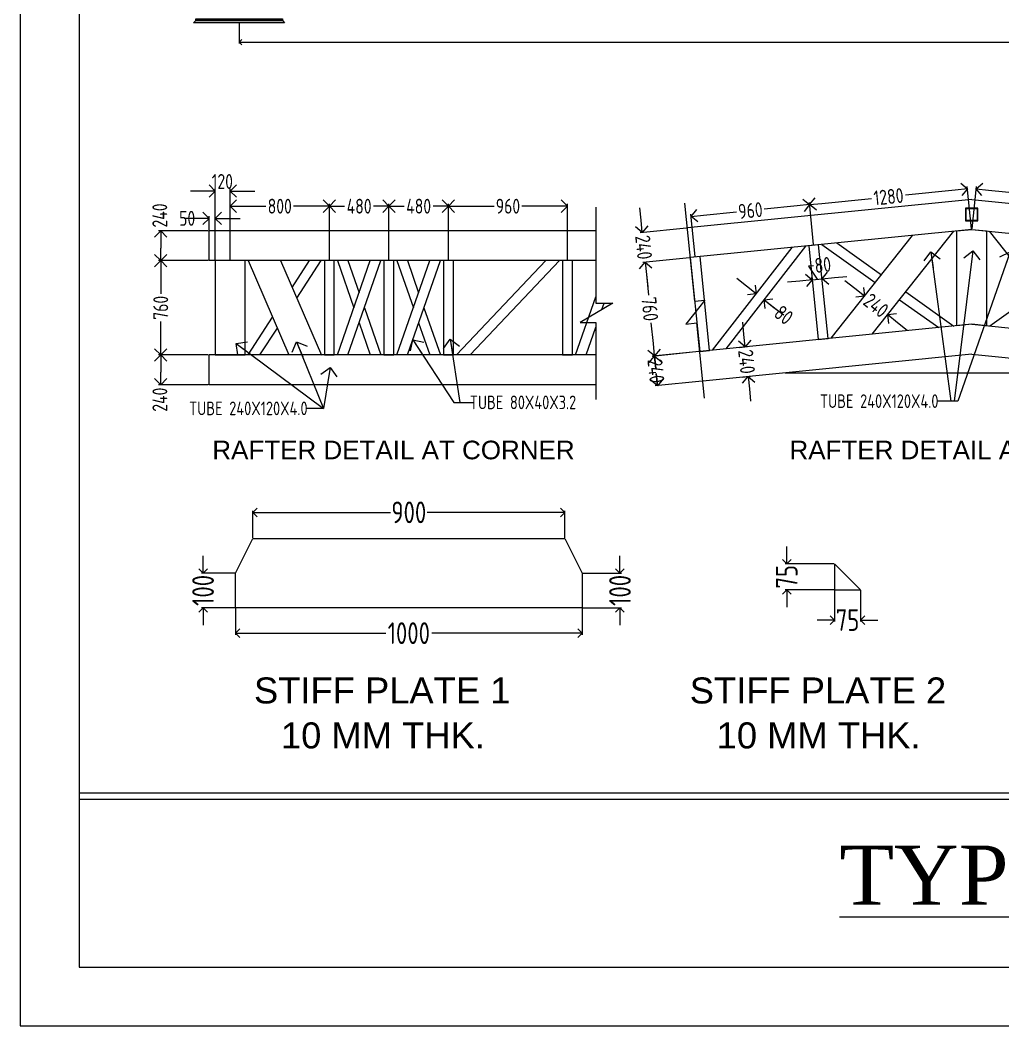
# Model space of a CAD drawing. Header units: millimetres. Extents: x 3470347 to 5996549, y -3470518 to 17149644.
# Drawn here: x 4790735 to 4802069, y 6948529 to 6960125 of the extents above; entities that cross this region are included whole.
import ezdxf

# ---------------------------------------------------------------- set-up
doc = ezdxf.new("R2010")
doc.units = ezdxf.units.MM
doc.header["$MEASUREMENT"] = 0
doc.header["$PDMODE"] = 35
doc.header["$PDSIZE"] = -5
doc.layers.get('0').update_dxf_attribs({"linetype": 'CONTINUOUS', "lineweight": 25})
doc.layers.get('DEFPOINTS').update_dxf_attribs({"linetype": 'CONTINUOUS', "lineweight": 25})
for name, color, linetype, lineweight in [('rDIMension', 1, 'CONTINUOUS', 18), ('rRCC 1', 3, 'CONTINUOUS', 25), ('SHEET', 7, 'CONTINUOUS', 15)]:
    doc.layers.add(name, color=color, linetype=linetype, lineweight=lineweight)
doc.styles.add('Arial', font='arial.ttf', dxfattribs={"height": 0.2})
doc.styles.add('DIM', font='geniso.shx', dxfattribs={"width": 0.85})
doc.dimstyles.new('Copy of ST-100', dxfattribs={"dimscale": 100, "dimtxt": 1.2, "dimasz": 1.3, "dimexe": 0.18, "dimexo": 0.0625, "dimgap": 0.2, "dimtad": 0, "dimdec": 0, "dimzin": 0, "dimdsep": 46, "dimtxsty": 'DIM', "dimblk": 'OPEN90', "dimcen": 0.09, "dimclrd": 1, "dimclrt": 7, "dimadec": 0, "dimazin": 0, "dimtfac": 1, "dimtdec": 0, "dimtofl": 0, "dimtmove": 0, "dimatfit": 3, "dimldrblk": 'OPEN90', "dimfxl": 1, "dimtolj": 1, "dimtzin": 0, "dimlwd": -1, "dimarcsym": 0})
doc.dimstyles.new('ST-100', dxfattribs={"dimscale": 100, "dimtxt": 7, "dimasz": 5, "dimexe": 0.18, "dimexo": 0.0625, "dimgap": 0.2, "dimtad": 0, "dimdec": 0, "dimzin": 0, "dimdsep": 46, "dimtxsty": 'DIM', "dimblk": 'OPEN90', "dimcen": 0.09, "dimclrd": 256, "dimclrt": 7, "dimadec": 0, "dimazin": 0, "dimtfac": 1, "dimtdec": 0, "dimtofl": 0, "dimtmove": 0, "dimatfit": 3, "dimldrblk": 'OPEN90', "dimfxl": 1, "dimtolj": 1, "dimtzin": 0, "dimlwd": -1, "dimarcsym": 0})
doc.dimstyles.new('ST-25', dxfattribs={"dimscale": 100, "dimtxt": 2.5, "dimasz": 2, "dimexe": 0.18, "dimexo": 0.0625, "dimgap": 0.2, "dimtad": 0, "dimdec": 0, "dimlfac": 0.25, "dimzin": 0, "dimdsep": 46, "dimtxsty": 'DIM', "dimblk": 'OPEN90', "dimcen": 0.09, "dimclrd": 256, "dimclrt": 7, "dimadec": 0, "dimazin": 0, "dimtfac": 1, "dimtdec": 0, "dimtofl": 0, "dimtmove": 0, "dimatfit": 3, "dimldrblk": 'OPEN90', "dimfxl": 1, "dimtolj": 1, "dimtzin": 0, "dimlwd": -1, "dimarcsym": 0})

# ---------------------------------------------------------------- blocks, each defined once
blk = doc.blocks.new('_Open90')
at = {"color": 0, "linetype": 'ByBlock', "lineweight": -2}
for p, q in [((0, 0), (-1, 0)), ((-0.5, 0.5), (0, 0)), ((0, 0), (-0.5, -0.5))]:
    blk.add_line(p, q, dxfattribs=at)
blk = doc.blocks.new('*D612')
at = {"layer": 'DEFPOINTS', "color": 0}
for p in [(3930601.8, 6957917.7), (3930634.6, 6957589.7), (3929361.4, 6957462.4)]:
    blk.add_point(p, dxfattribs=at)
at = {"layer": 'rDIMension', "color": 0, "lineweight": -2}
for p, q in [((3930634, 6957595.9), (3930600, 6957935.6)), ((3929360.8, 6957468.6), (3929326.8, 6957808.3))]:
    blk.add_line(p, q, dxfattribs=at)
at = {"layer": 'rDIMension', "color": 1}
for p, q in [((3929428.1, 6957800.4), (3929828.5, 6957840.4)), ((3930502.3, 6957907.8), (3930101.8, 6957867.7))]:
    blk.add_line(p, q, dxfattribs=at)
at = {"layer": 'rDIMension', "color": 1, "xscale": 99.99999999999999, "yscale": 100, "zscale": 100}
for p, rotation in [((3930601.8, 6957917.7), 5.710593141734356), ((3929328.6, 6957790.4), 185.7105931417343)]:
    blk.add_blockref('_Open90', p, dxfattribs=dict(at, rotation=rotation))
at = {"layer": 'rDIMension', "color": 7, "insert": (3929965.2, 6957854.1), "char_height": 120, "attachment_point": 5, "rotation": 5.71059, "style": 'DIM'}
blk.add_mtext('\\A1;1280', dxfattribs=at)
blk = doc.blocks.new('*D613')
at = {"layer": 'DEFPOINTS', "color": 0}
for p in [(3924535.6, 6957679.4), (3924485.6, 6957578.4), (3924535.6, 6957338.4)]:
    blk.add_point(p, dxfattribs=at)
at = {"layer": 'rDIMension', "color": 1, "linetype": 'ByBlock', "ltscale": 0.3}
for p, q in [((3924385.6, 6957679.4), (3924285.6, 6957679.4)), ((3924485.6, 6957679.4), (3924385, 6957679.4)), ((3924635.6, 6957679.4), (3924735.6, 6957679.4))]:
    blk.add_line(p, q, dxfattribs=at)
at = {"layer": 'rDIMension', "color": 0, "linetype": 'ByBlock', "lineweight": -2, "ltscale": 0.3}
for p, q in [((3924485.6, 6957584.6), (3924485.6, 6957697.4)), ((3924535.6, 6957344.6), (3924535.6, 6957697.4))]:
    blk.add_line(p, q, dxfattribs=at)
at = {"layer": 'rDIMension', "color": 1, "xscale": 100, "yscale": 100, "zscale": 100}
blk.add_blockref('_Open90', (3924485.6, 6957679.4), dxfattribs=at)
at = {"layer": 'rDIMension', "color": 1, "xscale": 100, "yscale": 100, "zscale": 100, "rotation": 180}
blk.add_blockref('_Open90', (3924535.6, 6957679.4), dxfattribs=at)
at = {"layer": 'rDIMension', "color": 7, "insert": (3924308.9, 6957679.4), "char_height": 120, "attachment_point": 5, "style": 'DIM'}
blk.add_mtext('\\A1;50', dxfattribs=at)
blk = doc.blocks.new('*D614')
at = {"layer": 'DEFPOINTS', "color": 0}
for p in [(3924655.6, 6957899.1), (3924535.6, 6957338.4), (3924655.6, 6957338.4)]:
    blk.add_point(p, dxfattribs=at)
at = {"layer": 'rDIMension', "color": 0, "lineweight": -2}
for p, q in [((3924535.6, 6957344.6), (3924535.6, 6957917.1)), ((3924655.6, 6957344.6), (3924655.6, 6957917.1))]:
    blk.add_line(p, q, dxfattribs=at)
at = {"layer": 'rDIMension', "color": 1}
for p, q in [((3924435.6, 6957899.1), (3924335.6, 6957899.1)), ((3924755.6, 6957899.1), (3924855.6, 6957899.1))]:
    blk.add_line(p, q, dxfattribs=at)
at = {"layer": 'rDIMension', "color": 1, "xscale": 100, "yscale": 100, "zscale": 100}
blk.add_blockref('_Open90', (3924535.6, 6957899.1), dxfattribs=at)
at = {"layer": 'rDIMension', "color": 1, "xscale": 100, "yscale": 100, "zscale": 100, "rotation": 180}
blk.add_blockref('_Open90', (3924655.6, 6957899.1), dxfattribs=at)
at = {"layer": 'rDIMension', "color": 7, "insert": (3924592.4, 6957976.9), "char_height": 120, "attachment_point": 5, "style": 'DIM'}
blk.add_mtext('\\A1;120', dxfattribs=at)
blk = doc.blocks.new('*D615')
at = {"layer": 'DEFPOINTS', "color": 0}
for p in [(3925455.6, 6957777.5), (3924655.6, 6957338.4), (3925455.6, 6957338.4)]:
    blk.add_point(p, dxfattribs=at)
at = {"layer": 'rDIMension', "color": 0, "lineweight": -2}
for p, q in [((3924655.6, 6957344.6), (3924655.6, 6957795.5)), ((3925455.6, 6957344.6), (3925455.6, 6957795.5))]:
    blk.add_line(p, q, dxfattribs=at)
at = {"layer": 'rDIMension', "color": 1}
for p, q in [((3924755.6, 6957777.5), (3924943.7, 6957777.5)), ((3925355.6, 6957777.5), (3925167.4, 6957777.5))]:
    blk.add_line(p, q, dxfattribs=at)
at = {"layer": 'rDIMension', "color": 1, "xscale": 100, "yscale": 100, "zscale": 100, "rotation": 180}
blk.add_blockref('_Open90', (3924655.6, 6957777.5), dxfattribs=at)
at = {"layer": 'rDIMension', "color": 1, "xscale": 100, "yscale": 100, "zscale": 100}
blk.add_blockref('_Open90', (3925455.6, 6957777.5), dxfattribs=at)
at = {"layer": 'rDIMension', "color": 7, "insert": (3925055.6, 6957777.5), "char_height": 120, "attachment_point": 5, "style": 'DIM'}
blk.add_mtext('\\A1;800', dxfattribs=at)
blk = doc.blocks.new('*D616')
at = {"layer": 'DEFPOINTS', "color": 0}
for p in [(3925935.6, 6957777.5), (3925455.6, 6957338.4), (3925935.6, 6957338.4)]:
    blk.add_point(p, dxfattribs=at)
at = {"layer": 'rDIMension', "color": 0, "lineweight": -2}
for p, q in [((3925455.6, 6957344.6), (3925455.6, 6957795.5)), ((3925935.6, 6957344.6), (3925935.6, 6957795.5))]:
    blk.add_line(p, q, dxfattribs=at)
at = {"layer": 'rDIMension', "color": 1}
for p, q in [((3925555.6, 6957777.5), (3925578.6, 6957777.5)), ((3925835.6, 6957777.5), (3925812.5, 6957777.5))]:
    blk.add_line(p, q, dxfattribs=at)
at = {"layer": 'rDIMension', "color": 1, "xscale": 100, "yscale": 100, "zscale": 100, "rotation": 180}
blk.add_blockref('_Open90', (3925455.6, 6957777.5), dxfattribs=at)
at = {"layer": 'rDIMension', "color": 1, "xscale": 100, "yscale": 100, "zscale": 100}
blk.add_blockref('_Open90', (3925935.6, 6957777.5), dxfattribs=at)
at = {"layer": 'rDIMension', "color": 7, "insert": (3925695.6, 6957777.5), "char_height": 120, "attachment_point": 5, "style": 'DIM'}
blk.add_mtext('\\A1;480', dxfattribs=at)
blk = doc.blocks.new('*D617')
at = {"layer": 'DEFPOINTS', "color": 0}
for p in [(3926415.6, 6957777.5), (3925935.6, 6957338.4), (3926415.6, 6957338.4)]:
    blk.add_point(p, dxfattribs=at)
at = {"layer": 'rDIMension', "color": 0, "lineweight": -2}
for p, q in [((3925935.6, 6957344.6), (3925935.6, 6957795.5)), ((3926415.6, 6957344.6), (3926415.6, 6957795.5))]:
    blk.add_line(p, q, dxfattribs=at)
at = {"layer": 'rDIMension', "color": 1}
for p, q in [((3926035.6, 6957777.5), (3926058.6, 6957777.5)), ((3926315.6, 6957777.5), (3926292.5, 6957777.5))]:
    blk.add_line(p, q, dxfattribs=at)
at = {"layer": 'rDIMension', "color": 1, "xscale": 100, "yscale": 100, "zscale": 100, "rotation": 180}
blk.add_blockref('_Open90', (3925935.6, 6957777.5), dxfattribs=at)
at = {"layer": 'rDIMension', "color": 1, "xscale": 100, "yscale": 100, "zscale": 100}
blk.add_blockref('_Open90', (3926415.6, 6957777.5), dxfattribs=at)
at = {"layer": 'rDIMension', "color": 7, "insert": (3926175.6, 6957777.5), "char_height": 120, "attachment_point": 5, "style": 'DIM'}
blk.add_mtext('\\A1;480', dxfattribs=at)
blk = doc.blocks.new('*D618')
at = {"layer": 'DEFPOINTS', "color": 0}
for p in [(3927375.6, 6957777.5), (3926415.6, 6957338.4), (3927375.6, 6957338.4)]:
    blk.add_point(p, dxfattribs=at)
at = {"layer": 'rDIMension', "color": 0, "lineweight": -2}
for p, q in [((3926415.6, 6957344.6), (3926415.6, 6957795.5)), ((3927375.6, 6957344.6), (3927375.6, 6957795.5))]:
    blk.add_line(p, q, dxfattribs=at)
at = {"layer": 'rDIMension', "color": 1}
for p, q in [((3926515.6, 6957777.5), (3926783.7, 6957777.5)), ((3927275.6, 6957777.5), (3927007.4, 6957777.5))]:
    blk.add_line(p, q, dxfattribs=at)
at = {"layer": 'rDIMension', "color": 1, "xscale": 100, "yscale": 100, "zscale": 100, "rotation": 180}
blk.add_blockref('_Open90', (3926415.6, 6957777.5), dxfattribs=at)
at = {"layer": 'rDIMension', "color": 1, "xscale": 100, "yscale": 100, "zscale": 100}
blk.add_blockref('_Open90', (3927375.6, 6957777.5), dxfattribs=at)
at = {"layer": 'rDIMension', "color": 7, "insert": (3926895.6, 6957777.5), "char_height": 120, "attachment_point": 5, "style": 'DIM'}
blk.add_mtext('\\A1;960', dxfattribs=at)
blk = doc.blocks.new('*D619')
at = {"layer": 'DEFPOINTS', "color": 0}
for p in [(3924485.6, 6957578.4), (3924096, 6957338.4), (3924485.6, 6957338.4)]:
    blk.add_point(p, dxfattribs=at)
at = {"layer": 'rDIMension', "color": 0, "lineweight": -2}
for p, q in [((3924479.3, 6957578.4), (3924078, 6957578.4)), ((3924479.3, 6957338.4), (3924078, 6957338.4))]:
    blk.add_line(p, q, dxfattribs=at)
at = {"layer": 'rDIMension', "color": 1}
blk.add_line((3924096, 6957478.4), (3924096, 6957438.4), dxfattribs=at)
at = {"layer": 'rDIMension', "color": 1, "xscale": 100, "yscale": 100, "zscale": 100}
for p, rotation in [((3924096, 6957578.4), 90), ((3924096, 6957338.4), 270)]:
    blk.add_blockref('_Open90', p, dxfattribs=dict(at, rotation=rotation))
at = {"layer": 'rDIMension', "color": 7, "insert": (3924088.2, 6957702.6), "char_height": 120, "attachment_point": 5, "rotation": 90, "style": 'DIM'}
blk.add_mtext('\\A1;240', dxfattribs=at)
blk = doc.blocks.new('*D620')
at = {"layer": 'DEFPOINTS', "color": 0}
for p in [(3924485.6, 6957338.4), (3924096, 6956578.4), (3924485.6, 6956578.4)]:
    blk.add_point(p, dxfattribs=at)
at = {"layer": 'rDIMension', "color": 0, "lineweight": -2}
for p, q in [((3924479.3, 6957338.4), (3924078, 6957338.4)), ((3924479.3, 6956578.4), (3924078, 6956578.4))]:
    blk.add_line(p, q, dxfattribs=at)
at = {"layer": 'rDIMension', "color": 1}
for p, q in [((3924096, 6957238.4), (3924096, 6957070.2)), ((3924096, 6956678.4), (3924096, 6956846.5))]:
    blk.add_line(p, q, dxfattribs=at)
at = {"layer": 'rDIMension', "color": 1, "xscale": 100, "yscale": 100, "zscale": 100}
for p, rotation in [((3924096, 6957338.4), 90), ((3924096, 6956578.4), 270)]:
    blk.add_blockref('_Open90', p, dxfattribs=dict(at, rotation=rotation))
at = {"layer": 'rDIMension', "color": 7, "insert": (3924096, 6956958.4), "char_height": 120, "attachment_point": 5, "rotation": 90, "style": 'DIM'}
blk.add_mtext('\\A1;760', dxfattribs=at)
blk = doc.blocks.new('*D621')
at = {"layer": 'DEFPOINTS', "color": 0}
for p in [(3924485.6, 6956578.4), (3924096, 6956338.4), (3924485.6, 6956338.4)]:
    blk.add_point(p, dxfattribs=at)
at = {"layer": 'rDIMension', "color": 0, "lineweight": -2}
for p, q in [((3924479.3, 6956578.4), (3924078, 6956578.4)), ((3924479.3, 6956338.4), (3924078, 6956338.4))]:
    blk.add_line(p, q, dxfattribs=at)
at = {"layer": 'rDIMension', "color": 1}
blk.add_line((3924096, 6956478.4), (3924096, 6956438.4), dxfattribs=at)
at = {"layer": 'rDIMension', "color": 1, "xscale": 100, "yscale": 100, "zscale": 100}
for p, rotation in [((3924096, 6956578.4), 90), ((3924096, 6956338.4), 270)]:
    blk.add_blockref('_Open90', p, dxfattribs=dict(at, rotation=rotation))
at = {"layer": 'rDIMension', "color": 7, "insert": (3924088.7, 6956217.5), "char_height": 120, "attachment_point": 5, "rotation": 90, "style": 'DIM'}
blk.add_mtext('\\A1;240', dxfattribs=at)
blk = doc.blocks.new('*D622')
at = {"layer": 'DEFPOINTS', "color": 0}
for p in [(3928373.4, 6957694.9), (3929361.4, 6957462.4), (3928406.2, 6957366.8)]:
    blk.add_point(p, dxfattribs=at)
at = {"layer": 'rDIMension', "color": 1}
for p, q in [((3929229.1, 6957780.5), (3928962.3, 6957753.8)), ((3928472.9, 6957704.8), (3928739.7, 6957731.5))]:
    blk.add_line(p, q, dxfattribs=at)
at = {"layer": 'rDIMension', "color": 0, "lineweight": -2}
for p, q in [((3929360.8, 6957468.6), (3929326.8, 6957808.3)), ((3928405.5, 6957373.1), (3928371.6, 6957712.8))]:
    blk.add_line(p, q, dxfattribs=at)
at = {"layer": 'rDIMension', "color": 1, "xscale": 100, "yscale": 100, "zscale": 100}
for p, rotation in [((3929328.6, 6957790.4), 5.710593141763917), ((3928373.4, 6957694.9), 185.7105931417639)]:
    blk.add_blockref('_Open90', p, dxfattribs=dict(at, rotation=rotation))
at = {"layer": 'rDIMension', "color": 7, "insert": (3928851, 6957742.6), "char_height": 120, "attachment_point": 5, "rotation": 5.71059, "style": 'DIM'}
blk.add_mtext('\\A1;960', dxfattribs=at)
blk = doc.blocks.new('*D623')
at = {"layer": 'DEFPOINTS', "color": 0}
for p in [(3930671.4, 6957917.7), (3930638.6, 6957589.7), (3931911.7, 6957462.4)]:
    blk.add_point(p, dxfattribs=at)
at = {"layer": 'rDIMension', "color": 0, "lineweight": -2}
for p, q in [((3930639.2, 6957595.9), (3930673.2, 6957935.6)), ((3931912.4, 6957468.6), (3931946.3, 6957808.3))]:
    blk.add_line(p, q, dxfattribs=at)
at = {"layer": 'rDIMension', "color": 1}
for p, q in [((3930770.9, 6957907.8), (3931171.3, 6957867.7)), ((3931845, 6957800.4), (3931444.6, 6957840.4))]:
    blk.add_line(p, q, dxfattribs=at)
at = {"layer": 'rDIMension', "color": 1, "xscale": 100, "yscale": 100, "zscale": 100}
for p, rotation in [((3930671.4, 6957917.7), 174.2894068607389), ((3931944.5, 6957790.4), 354.2894068607389)]:
    blk.add_blockref('_Open90', p, dxfattribs=dict(at, rotation=rotation))
at = {"layer": 'rDIMension', "color": 7, "insert": (3931308, 6957854.1), "char_height": 120, "attachment_point": 5, "rotation": 354.28941, "style": 'DIM'}
blk.add_mtext('\\A1;1280', dxfattribs=at)
blk = doc.blocks.new('*D625')
at = {"layer": 'DEFPOINTS', "color": 0}
for p in [(3928898.4, 6957071.9), (3928961.6, 6957022.9), (3928961.6, 6957022.9)]:
    blk.add_point(p, dxfattribs=at)
at = {"layer": 'rDIMension', "color": 1}
for p, q in [((3928819.3, 6957133.1), (3928740.2, 6957194.3)), ((3928961.6, 6957022.9), (3929059.6, 6956947.1)), ((3929040.7, 6956961.7), (3929119.8, 6956900.5))]:
    blk.add_line(p, q, dxfattribs=at)
at = {"layer": 'rDIMension', "color": 0, "lineweight": -2}
for p, q in [((3928902.2, 6957076.8), (3928909.4, 6957086.1)), ((3928965.5, 6957027.8), (3928972.7, 6957037.1))]:
    blk.add_line(p, q, dxfattribs=at)
at = {"layer": 'rDIMension', "color": 1, "xscale": 100, "yscale": 100, "zscale": 100}
for p, rotation in [((3928898.4, 6957071.9), 322.2661621546285), ((3928961.6, 6957022.9), 142.2661621546285)]:
    blk.add_blockref('_Open90', p, dxfattribs=dict(at, rotation=rotation))
at = {"layer": 'rDIMension', "color": 7, "insert": (3929119.8, 6956900.5), "char_height": 120, "attachment_point": 5, "rotation": 322.26616, "style": 'DIM'}
blk.add_mtext('\\A1;80', dxfattribs=at)
blk = doc.blocks.new('*D626')
at = {"layer": 'DEFPOINTS', "color": 0}
for p in [(3929349, 6957184), (3929428.6, 6957192), (3929428.6, 6957192)]:
    blk.add_point(p, dxfattribs=at)
at = {"layer": 'rDIMension', "color": 1}
for p, q in [((3929359.1, 6957296.6), (3929319.3, 6957292.6)), ((3929319.3, 6957292.6), (3929388.8, 6957188)), ((3929349, 6957184), (3929428.6, 6957192)), ((3929528.1, 6957201.9), (3929627.6, 6957211.9)), ((3929249.5, 6957174.1), (3929150, 6957164.1))]:
    blk.add_line(p, q, dxfattribs=at)
at = {"layer": 'rDIMension', "color": 0, "lineweight": -2}
for p, q in [((3929348.4, 6957190.2), (3929347.2, 6957201.9)), ((3929428, 6957198.2), (3929426.8, 6957209.9))]:
    blk.add_line(p, q, dxfattribs=at)
at = {"layer": 'rDIMension', "color": 1, "xscale": 100, "yscale": 100, "zscale": 100}
for p, rotation in [((3929349, 6957184), 5.710593137831491), ((3929428.6, 6957192), 185.7105931378314)]:
    blk.add_blockref('_Open90', p, dxfattribs=dict(at, rotation=rotation))
at = {"layer": 'rDIMension', "color": 7, "insert": (3929434.8, 6957304.2), "char_height": 120, "attachment_point": 5, "rotation": 5.71059, "style": 'DIM'}
blk.add_mtext('\\A1;80', dxfattribs=at)
blk = doc.blocks.new('*D627')
at = {"layer": 'DEFPOINTS', "color": 0}
for p in [(3929770.3, 6957052), (3929958.5, 6956903), (3929958.5, 6956903)]:
    blk.add_point(p, dxfattribs=at)
at = {"layer": 'rDIMension', "color": 1}
for p, q in [((3929691.9, 6957114), (3929613.5, 6957176.1)), ((3930036.9, 6956840.9), (3930115.3, 6956778.9))]:
    blk.add_line(p, q, dxfattribs=at)
at = {"layer": 'rDIMension', "color": 0, "lineweight": -2}
for p, q in [((3929774.2, 6957056.9), (3929781.5, 6957066.1)), ((3929962.4, 6956907.9), (3929969.6, 6956917.1))]:
    blk.add_line(p, q, dxfattribs=at)
at = {"layer": 'rDIMension', "color": 1, "xscale": 100, "yscale": 100, "zscale": 100}
for p, rotation in [((3929770.3, 6957052), 321.6387799348103), ((3929958.5, 6956903), 141.6387799348103)]:
    blk.add_blockref('_Open90', p, dxfattribs=dict(at, rotation=rotation))
at = {"layer": 'rDIMension', "color": 7, "insert": (3929864.4, 6956977.5), "char_height": 120, "attachment_point": 5, "rotation": 321.63878, "style": 'DIM'}
blk.add_mtext('\\A1;240', dxfattribs=at)
blk = doc.blocks.new('*D628')
at = {"layer": 'DEFPOINTS', "color": 0}
for p in [(3928757.8, 6956638.2), (3928781.7, 6956399.4), (3928832.8, 6956404.5)]:
    blk.add_point(p, dxfattribs=at)
at = {"layer": 'rDIMension', "color": 1}
for p, q in [((3928799, 6956742.8), (3928789, 6956842.3)), ((3928842.8, 6956305), (3928852.7, 6956205.5))]:
    blk.add_line(p, q, dxfattribs=at)
at = {"layer": 'rDIMension', "color": 0, "lineweight": -2}
for p, q in [((3928764, 6956638.8), (3928826.8, 6956645.1)), ((3928787.9, 6956400), (3928850.7, 6956406.3))]:
    blk.add_line(p, q, dxfattribs=at)
at = {"layer": 'rDIMension', "color": 1, "xscale": 100, "yscale": 100, "zscale": 100}
for p, rotation in [((3928808.9, 6956643.3), 275.7105931375218), ((3928832.8, 6956404.5), 95.71059313752177)]:
    blk.add_blockref('_Open90', p, dxfattribs=dict(at, rotation=rotation))
at = {"layer": 'rDIMension', "color": 7, "insert": (3928820.9, 6956523.9), "char_height": 120, "attachment_point": 5, "rotation": 275.71059, "style": 'DIM'}
blk.add_mtext('\\A1;240', dxfattribs=at)
blk = doc.blocks.new('*D630')
at = {"layer": 'DEFPOINTS', "color": 0}
for p in [(3928342.5, 6957601.7), (3927978.7, 6957565.3), (3928366.4, 6957362.9)]:
    blk.add_point(p, dxfattribs=at)
at = {"layer": 'rDIMension', "color": 1}
for p, q in [((3927968.8, 6957664.8), (3927958.8, 6957764.3)), ((3928012.6, 6957227), (3928022.5, 6957127.5))]:
    blk.add_line(p, q, dxfattribs=at)
at = {"layer": 'rDIMension', "color": 0, "lineweight": -2}
for p, q in [((3928336.3, 6957601.1), (3927960.8, 6957563.5)), ((3928360.1, 6957362.2), (3927984.7, 6957324.7))]:
    blk.add_line(p, q, dxfattribs=at)
at = {"layer": 'rDIMension', "color": 1, "xscale": 100, "yscale": 100, "zscale": 100}
for p, rotation in [((3927978.7, 6957565.3), 275.7105931374996), ((3928002.6, 6957326.5), 95.71059313749964)]:
    blk.add_blockref('_Open90', p, dxfattribs=dict(at, rotation=rotation))
at = {"layer": 'rDIMension', "color": 7, "insert": (3927990.7, 6957445.9), "char_height": 120, "attachment_point": 5, "rotation": 275.71059, "style": 'DIM'}
blk.add_mtext('\\A1;240', dxfattribs=at)
blk = doc.blocks.new('*D631')
at = {"layer": 'DEFPOINTS', "color": 0}
for p in [(3928367.2, 6957362.9), (3928002.6, 6957326.5), (3928442.8, 6956606.7)]:
    blk.add_point(p, dxfattribs=at)
at = {"layer": 'rDIMension', "color": 0, "lineweight": -2}
for p, q in [((3928361, 6957362.3), (3927984.7, 6957324.7)), ((3928436.6, 6956606.1), (3928060.3, 6956568.5))]:
    blk.add_line(p, q, dxfattribs=at)
at = {"layer": 'rDIMension', "color": 1}
for p, q in [((3928012.6, 6957227), (3928029.3, 6957059.7)), ((3928068.3, 6956669.8), (3928051.5, 6956837.1))]:
    blk.add_line(p, q, dxfattribs=at)
at = {"layer": 'rDIMension', "color": 1, "xscale": 100, "yscale": 100, "zscale": 100}
for p, rotation in [((3928002.6, 6957326.5), 95.71059313750662), ((3928078.2, 6956570.3), 275.7105931375066)]:
    blk.add_blockref('_Open90', p, dxfattribs=dict(at, rotation=rotation))
at = {"layer": 'rDIMension', "color": 7, "insert": (3928040.4, 6956948.4), "char_height": 120, "attachment_point": 5, "rotation": 275.71059, "style": 'DIM'}
blk.add_mtext('\\A1;760', dxfattribs=at)
blk = doc.blocks.new('*D632')
at = {"layer": 'DEFPOINTS', "color": 0}
for p in [(3928442, 6956606.6), (3928102, 6956329.9), (3928466.9, 6956367.9)]:
    blk.add_point(p, dxfattribs=at)
at = {"layer": 'rDIMension', "color": 0, "lineweight": -2}
for p, q in [((3928435.8, 6956606), (3928059.2, 6956566.7)), ((3928460.7, 6956367.3), (3928084.1, 6956328))]:
    blk.add_line(p, q, dxfattribs=at)
at = {"layer": 'rDIMension', "color": 1}
for p, q in [((3928087.4, 6956469.1), (3928077.4, 6956565.5)), ((3928091.6, 6956429.3), (3928101.6, 6956332.9))]:
    blk.add_line(p, q, dxfattribs=at)
at = {"layer": 'rDIMension', "color": 1, "yscale": 100, "zscale": 100}
for p, xscale, rotation in [((3928077.1, 6956568.6), 100, 95.95703365473658), ((3928102, 6956329.9), 99.99999999999999, 275.9570336547366)]:
    blk.add_blockref('_Open90', p, dxfattribs=dict(at, xscale=xscale, rotation=rotation))
at = {"layer": 'rDIMension', "color": 7, "insert": (3928089.5, 6956449.2), "char_height": 120, "attachment_point": 5, "rotation": 275.95703, "style": 'DIM'}
blk.add_mtext('\\A1;240', dxfattribs=at)
blk = doc.blocks.new('*D706')
at = {"layer": 'DEFPOINTS', "color": 0}
for p in [(4797018, 6954450), (4793418, 6954150), (4797018, 6954150)]:
    blk.add_point(p, dxfattribs=at)
at = {"layer": 'rDIMension', "color": 0, "lineweight": -2}
for p, q in [((4793418, 6954156), (4793418, 6954468)), ((4797018, 6954156), (4797018, 6954468))]:
    blk.add_line(p, q, dxfattribs=at)
at = {"layer": 'rDIMension'}
for p, q in [((4793518, 6954450), (4795007, 6954450)), ((4796918, 6954450), (4795430, 6954450))]:
    blk.add_line(p, q, dxfattribs=at)
at = {"layer": 'rDIMension', "xscale": 100, "yscale": 100, "zscale": 100, "rotation": 180}
blk.add_blockref('_Open90', (4793418, 6954450), dxfattribs=at)
at = {"layer": 'rDIMension', "xscale": 100, "yscale": 100, "zscale": 100}
blk.add_blockref('_Open90', (4797018, 6954450), dxfattribs=at)
at = {"layer": 'rDIMension', "color": 7, "insert": (4795218, 6954450), "char_height": 250, "attachment_point": 5, "style": 'DIM'}
blk.add_mtext('\\A1;900', dxfattribs=at)
blk = doc.blocks.new('*D707')
at = {"layer": 'DEFPOINTS', "color": 0}
for p in [(4797218, 6953750), (4797218, 6953350), (4797653, 6953350)]:
    blk.add_point(p, dxfattribs=at)
at = {"layer": 'rDIMension'}
for p, q in [((4797653, 6953850), (4797653, 6953950)), ((4797653, 6953250), (4797653, 6953150))]:
    blk.add_line(p, q, dxfattribs=at)
at = {"layer": 'rDIMension', "color": 0, "lineweight": -2}
for p, q in [((4797225, 6953750), (4797671, 6953750)), ((4797225, 6953350), (4797671, 6953350))]:
    blk.add_line(p, q, dxfattribs=at)
at = {"layer": 'rDIMension', "xscale": 100, "yscale": 100, "zscale": 100}
for p, rotation in [((4797653, 6953750), 270), ((4797653, 6953350), 90)]:
    blk.add_blockref('_Open90', p, dxfattribs=dict(at, rotation=rotation))
at = {"layer": 'rDIMension', "color": 7, "insert": (4797653, 6953550), "char_height": 250, "attachment_point": 5, "rotation": 90, "style": 'DIM'}
blk.add_mtext('\\A1;100', dxfattribs=at)
blk = doc.blocks.new('*D708')
at = {"layer": 'DEFPOINTS', "color": 0}
for p in [(4793218, 6953350), (4797218, 6953350), (4793218, 6953057)]:
    blk.add_point(p, dxfattribs=at)
at = {"layer": 'rDIMension', "color": 0, "lineweight": -2}
for p, q in [((4793218, 6953344), (4793218, 6953039)), ((4797218, 6953344), (4797218, 6953039))]:
    blk.add_line(p, q, dxfattribs=at)
at = {"layer": 'rDIMension'}
for p, q in [((4793318, 6953057), (4794954, 6953057)), ((4797118, 6953057), (4795483, 6953057))]:
    blk.add_line(p, q, dxfattribs=at)
at = {"layer": 'rDIMension', "xscale": 100, "yscale": 100, "zscale": 100, "rotation": 180}
blk.add_blockref('_Open90', (4793218, 6953057), dxfattribs=at)
at = {"layer": 'rDIMension', "xscale": 100, "yscale": 100, "zscale": 100}
blk.add_blockref('_Open90', (4797218, 6953057), dxfattribs=at)
at = {"layer": 'rDIMension', "color": 7, "insert": (4795218, 6953057), "char_height": 250, "attachment_point": 5, "style": 'DIM'}
blk.add_mtext('\\A1;1000', dxfattribs=at)
blk = doc.blocks.new('*D709')
at = {"layer": 'DEFPOINTS', "color": 0}
for p in [(4793218, 6953750), (4792845, 6953350), (4793218, 6953350)]:
    blk.add_point(p, dxfattribs=at)
at = {"layer": 'rDIMension'}
for p, q in [((4792845, 6953850), (4792845, 6953950)), ((4792845, 6953250), (4792845, 6953150))]:
    blk.add_line(p, q, dxfattribs=at)
at = {"layer": 'rDIMension', "color": 0, "lineweight": -2}
for p, q in [((4793212, 6953750), (4792827, 6953750)), ((4793212, 6953350), (4792827, 6953350))]:
    blk.add_line(p, q, dxfattribs=at)
at = {"layer": 'rDIMension', "xscale": 100, "yscale": 100, "zscale": 100}
for p, rotation in [((4792845, 6953750), 270), ((4792845, 6953350), 90)]:
    blk.add_blockref('_Open90', p, dxfattribs=dict(at, rotation=rotation))
at = {"layer": 'rDIMension', "color": 7, "insert": (4792845, 6953550), "char_height": 250, "attachment_point": 5, "rotation": 90, "style": 'DIM'}
blk.add_mtext('\\A1;100', dxfattribs=at)
blk = doc.blocks.new('*D710')
at = {"layer": 'DEFPOINTS', "color": 0}
for p in [(4799576, 6953857), (4800127, 6953857), (4800127, 6953557)]:
    blk.add_point(p, dxfattribs=at)
at = {"layer": 'rDIMension'}
for p, q in [((4799576, 6953957), (4799576, 6954057)), ((4799576, 6953457), (4799576, 6953357))]:
    blk.add_line(p, q, dxfattribs=at)
at = {"layer": 'rDIMension', "color": 0, "lineweight": -2}
for p, q in [((4800121, 6953857), (4799558, 6953857)), ((4800121, 6953557), (4799558, 6953557))]:
    blk.add_line(p, q, dxfattribs=at)
at = {"layer": 'rDIMension', "xscale": 100, "yscale": 100, "zscale": 100}
for p, rotation in [((4799576, 6953857), 270), ((4799576, 6953557), 90)]:
    blk.add_blockref('_Open90', p, dxfattribs=dict(at, rotation=rotation))
at = {"layer": 'rDIMension', "color": 7, "insert": (4799576, 6953707), "char_height": 250, "attachment_point": 5, "rotation": 90, "style": 'DIM'}
blk.add_mtext('\\A1;75', dxfattribs=at)
blk = doc.blocks.new('*D711')
at = {"layer": 'DEFPOINTS', "color": 0}
for p in [(4800127, 6953557), (4800427, 6953557), (4800127, 6953208)]:
    blk.add_point(p, dxfattribs=at)
at = {"layer": 'rDIMension', "color": 0, "lineweight": -2}
for p, q in [((4800127, 6953551), (4800127, 6953190)), ((4800427, 6953551), (4800427, 6953190))]:
    blk.add_line(p, q, dxfattribs=at)
at = {"layer": 'rDIMension'}
for p, q in [((4800027, 6953208), (4799927, 6953208)), ((4800527, 6953208), (4800627, 6953208))]:
    blk.add_line(p, q, dxfattribs=at)
at = {"layer": 'rDIMension', "xscale": 100, "yscale": 100, "zscale": 100}
blk.add_blockref('_Open90', (4800127, 6953208), dxfattribs=at)
at = {"layer": 'rDIMension', "xscale": 100, "yscale": 100, "zscale": 100, "rotation": 180}
blk.add_blockref('_Open90', (4800427, 6953208), dxfattribs=at)
at = {"layer": 'rDIMension', "color": 7, "insert": (4800277, 6953208), "char_height": 250, "attachment_point": 5, "style": 'DIM'}
blk.add_mtext('\\A1;75', dxfattribs=at)
blk = doc.blocks.new('*D738')
at = {"layer": 'DEFPOINTS', "color": 0}
for p in [(4793261, 6960095), (4819261, 6960095), (4819261, 6959872)]:
    blk.add_point(p, dxfattribs=at)
at = {"layer": 'rDIMension', "color": 0, "lineweight": -2}
for p, q in [((4793261, 6960088), (4793261, 6959854)), ((4819261, 6960088), (4819261, 6959854))]:
    blk.add_line(p, q, dxfattribs=at)
at = {"layer": 'rDIMension', "color": 1}
for p, q in [((4793321, 6959872), (4805969, 6959872)), ((4819201, 6959872), (4806553, 6959872))]:
    blk.add_line(p, q, dxfattribs=at)
at = {"layer": 'rDIMension', "color": 1, "xscale": 60, "yscale": 60, "zscale": 60, "rotation": 180}
blk.add_blockref('_Open90', (4793261, 6959872), dxfattribs=at)
at = {"layer": 'rDIMension', "color": 1, "xscale": 60, "yscale": 60, "zscale": 60}
blk.add_blockref('_Open90', (4819261, 6959872), dxfattribs=at)
at = {"layer": 'rDIMension', "color": 7, "insert": (4806261, 6959872), "char_height": 200, "attachment_point": 5, "style": 'DIM'}
blk.add_mtext('\\A1;26000', dxfattribs=at)
blk = doc.blocks.new('TVG')
at = {"transparency": 33554610}
h = blk.add_hatch(color=71, dxfattribs=at)
h.dxf.hatch_style = 1
h.paths.add_polyline_path([(3930585.6, 6957760.4), (3930585.6, 6957660.4), (3930685.6, 6957660.4), (3930685.6, 6957760.4)])
h.paths.add_polyline_path([(3930589.6, 6957756.4), (3930589.6, 6957664.4), (3930681.6, 6957664.4), (3930681.6, 6957756.4)], flags=16)
at = {"elevation": 0}
blk.add_lwpolyline([(3927603.7, 6957768.7), (3927603.7, 6956996.6), (3927741.4, 6956996.6), (3927477.7, 6956840.3), (3927603.7, 6956840.3), (3927603.7, 6956218.5)], dxfattribs=at)
for points in [[(3928402.1, 6957011.4), (3928323.2, 6957800.7)], [(3928402.1, 6957011.4), (3928484.4, 6957019.6), (3928330.4, 6956827.4), (3928419.6, 6956836.3)], [(3928480.9, 6956228.8), (3928419.6, 6956836.3)]]:
    blk.add_lwpolyline(points)
at = {"color": 4}
for points in [[(3930635.6, 6957831), (3928343.1, 6957601.7)], [(3930635.6, 6957831), (3932928.1, 6957601.7)], [(3930635.6, 6957589.8), (3928367, 6957362.9)], [(3930635.6, 6957589.8), (3932824.6, 6957370.9)], [(3930635.6, 6956826), (3928442.8, 6956606.7)], [(3930635.6, 6956826), (3932828.4, 6956606.7)], [(3930635.6, 6956584.8), (3928466.9, 6956367.9)], [(3930635.6, 6956584.8), (3932804.3, 6956367.9)], [(3929132.4, 6956435.1), (3932132.4, 6956435.1)]]:
    blk.add_lwpolyline(points, dxfattribs=at)
at = {"color": 3}
for points in [[(3930585.6, 6957760.4), (3930585.6, 6957660.4), (3930685.6, 6957660.4), (3930685.6, 6957760.4)], [(3930589.6, 6957756.4), (3930589.6, 6957664.4), (3930681.6, 6957664.4), (3930681.6, 6957756.4)], [(3930515.6, 6957577.8), (3930635.6, 6957589.8), (3930755.6, 6957577.8), (3930755.6, 6956814), (3930635.6, 6956826), (3930515.6, 6956814)], [(3925415.6, 6956578.4), (3925495.6, 6956578.4), (3925495.6, 6957338.4), (3925415.6, 6957338.4)], [(3925895.6, 6956578.4), (3925975.6, 6956578.4), (3925975.6, 6957338.4), (3925895.6, 6957338.4)], [(3926375.6, 6956578.4), (3926455.6, 6956578.4), (3926455.6, 6957338.4), (3926375.6, 6957338.4)], [(3927335.6, 6956578.4), (3927415.6, 6956578.4), (3927415.6, 6957338.4), (3927335.6, 6957338.4)]]:
    blk.add_lwpolyline(points, close=True, dxfattribs=at)
at = {"color": 4, "elevation": 0}
for points in [[(3927603.7, 6957578.4), (3924485.6, 6957578.4)], [(3924485.6, 6957338.4), (3924485.6, 6957578.4)], [(3927603.7, 6957338.4), (3924485.6, 6957338.4)], [(3927603.7, 6956578.4), (3924485.6, 6956578.4)], [(3924485.6, 6956338.4), (3924485.6, 6956578.4)], [(3927603.7, 6956338.4), (3924485.6, 6956338.4)]]:
    blk.add_lwpolyline(points, dxfattribs=at)
at = {"color": 3, "elevation": 0}
for points in [[(3929501.7, 6956712.6), (3930158.2, 6957542.1)], [(3929834.1, 6956745.9), (3930491, 6957575.9)], [(3931437.1, 6956745.9), (3930780.1, 6957575.9)], [(3928546.5, 6956617.1), (3929187.1, 6957444.9)], [(3928656.1, 6956628.1), (3929296.7, 6957455.9)], [(3929426.1, 6957468.8), (3929857.8, 6957162.5)], [(3929547.2, 6957481), (3929907.5, 6957225.3)], [(3924535.6, 6956578.4), (3924775.6, 6956578.4), (3924775.6, 6957338.4), (3924535.6, 6957338.4), (3924535.6, 6956578.4)], [(3924800.6, 6957338.4), (3925129.1, 6956578.4)], [(3925062, 6957338.4), (3925391.3, 6956576.7)], [(3925155.1, 6957123.2), (3925295.1, 6957338.4)], [(3925193.2, 6957035), (3925390.6, 6957338.4)], [(3930053.8, 6957023.4), (3930369.4, 6956799.4)], [(3930103.5, 6957086.2), (3930490.6, 6956811.5)], [(3931167.7, 6957086.2), (3930780.6, 6956811.5)], [(3924800.6, 6956578.4), (3924998, 6956881.7)], [(3924896, 6956578.4), (3925036.1, 6956793.6)], [(3929978.8, 6956758.6), (3929979.3, 6956760.4)]]:
    blk.add_lwpolyline(points, dxfattribs=at)
for points in [[(3929397.2, 6956702.2), (3929476.8, 6956710.1), (3929401.2, 6957466.4), (3929321.6, 6957458.4)], [(3928442, 6956606.6), (3928521.6, 6956614.6), (3928446, 6957370.8), (3928366.4, 6957362.9)]]:
    blk.add_lwpolyline(points, close=True, dxfattribs=at)
at = {"color": 3}
for points in [[(3925520.6, 6957338.4), (3925653.2, 6956958.4)], [(3925520.6, 6956578.4), (3925785.8, 6957338.4)], [(3925605.3, 6956578.4), (3925870.6, 6957338.4)], [(3925605.3, 6957338.4), (3925695.6, 6957079.8)], [(3926000.6, 6957338.4), (3926133.2, 6956958.4)], [(3926000.6, 6956578.4), (3926265.8, 6957338.4)], [(3926085.3, 6956578.4), (3926350.6, 6957338.4)], [(3926085.3, 6957338.4), (3926175.6, 6957079.8)], [(3926480.6, 6956578.4), (3927200.4, 6957338.4)], [(3926590.8, 6956578.4), (3927310.6, 6957338.4)], [(3927440.6, 6956578.4), (3927603.7, 6957045.6)], [(3925737.9, 6956958.4), (3925870.6, 6956578.4)], [(3926217.9, 6956958.4), (3926350.6, 6956578.4)], [(3927653, 6956944.2), (3927671.3, 6956996.6)], [(3925695.6, 6956837), (3925785.8, 6956578.4)], [(3926175.6, 6956837), (3926265.8, 6956578.4)], [(3927525.3, 6956578.4), (3927603.7, 6956802.9)]]:
    blk.add_lwpolyline(points, dxfattribs=at)
at = {"layer": 'rRCC 1', "color": 7}
for s, insert, char_height, attachment_point, style in [('\\A1;TUBE 80X40X3.2', (3926587.9, 6956195.6), 110, 4, 'DIM'), ('\\A1;TUBE 240X120X4.0', (3930367.6, 6956205.6, 0), 110, 6, 'DIM'), ('\\A1;TUBE 240X120X4.0', (3925280, 6956147.3), 110, 6, 'DIM'), ('\\A1;RAFTER DETAIL AT CORNER', (3924511.6, 6955810.8), 150, 4, 'Arial'), ('\\A1;RAFTER DETAIL AT CENTER', (3929166.3, 6955810.8), 150, 4, 'Arial')]:
    blk.add_mtext(s, dxfattribs=dict(at, insert=insert, char_height=char_height, attachment_point=attachment_point, style=style))
at = {"layer": 'rDIMension'}
dim = blk.add_linear_dim(base=(3924655.6, 6957899.1), p1=(3924535.6, 6957338.4, 0), p2=(3924655.6, 6957338.4, 0), dimstyle='Copy of ST-100', override={"dimasz": 1, "dimtmove": 1}, dxfattribs=at)
dim.commit()
dim.dimension.update_dxf_attribs({"geometry": '*D614', "text_midpoint": (3924592.4, 6957976.9), "dimtype": 128})
for base, p1, p2, angle, override, picture, middle in [((3930601.8, 6957917.7, 0), (3929361.4, 6957462.4, 0), (3930634.6, 6957589.7), 5.71059, {"dimasz": 1, "dimtmove": 1}, '*D612', (3929965.2, 6957854.1, 0)), ((3930671.3667, 6957917.7298, 0), (3931911.7448, 6957462.3726, 0), (3930638.5628, 6957589.6908), 174.28941, {"dimasz": 1, "dimtmove": 1}, '*D623', (3931307.9577, 6957854.0707, 0)), ((3928373.4, 6957694.9, 0), (3929361.4, 6957462.4, 0), (3928406.2, 6957366.8, 0), 5.71059, {"dimasz": 1, "dimtmove": 1}, '*D622', (3928851, 6957742.6, 0)), ((3924096, 6956578.4), (3924485.6, 6957338.4), (3924485.6, 6956578.4, 0), 90, {"dimasz": 1, "dimblk": 'Open90', "dimtmove": 1}, '*D620', (3924096, 6956958.4))]:
    dim = blk.add_linear_dim(base=base, p1=p1, p2=p2, angle=angle, dimstyle='Copy of ST-100', override=override, dxfattribs=at)
    dim.commit()
    dim.dimension.update_dxf_attribs({"geometry": picture, "text_midpoint": middle})
for base, p1, p2, angle, picture, middle, dimtype in [((3924096, 6957338.4), (3924485.6, 6957578.4), (3924485.6, 6957338.4, 0), 90, '*D619', (3924088.2, 6957702.6), 128), ((3929428.6, 6957192, 0), (3929349, 6957184, 0), (3929428.6, 6957192, 0), 5.71059, '*D626', (3929379, 6957298.6, 0), 129), ((3928961.6, 6957022.9, 0), (3928898.4, 6957071.9, 0), (3928961.6, 6957022.9, 0), 322.26616, '*D625', (3929119.8, 6956900.5, 0), 129), ((3924096, 6956338.4), (3924485.6, 6956578.4), (3924485.6, 6956338.4, 0), 90, '*D621', (3924088.7, 6956217.5), 128), ((3928102, 6956329.9, 0), (3928442, 6956606.6, 0), (3928466.9, 6956367.9), 275.95703, '*D632', (3928089.5, 6956449.2, 0), 129)]:
    dim = blk.add_linear_dim(base=base, p1=p1, p2=p2, angle=angle, dimstyle='Copy of ST-100', override={"dimasz": 1, "dimblk": 'Open90', "dimtmove": 1}, dxfattribs=at)
    dim.commit()
    dim.dimension.update_dxf_attribs({"geometry": picture, "text_midpoint": middle, "dimtype": dimtype})
for base, p1, p2, picture, middle in [((3925455.6, 6957777.5), (3924655.6, 6957338.4, 0), (3925455.6, 6957338.4), '*D615', (3925055.6, 6957777.5)), ((3925935.6, 6957777.5), (3925455.6, 6957338.4), (3925935.6, 6957338.4), '*D616', (3925695.6, 6957777.5)), ((3926415.6, 6957777.5), (3925935.6, 6957338.4), (3926415.6, 6957338.4), '*D617', (3926175.6, 6957777.5)), ((3927375.6, 6957777.5), (3926415.6, 6957338.4), (3927375.6, 6957338.4), '*D618', (3926895.6, 6957777.5))]:
    dim = blk.add_linear_dim(base=base, p1=p1, p2=p2, dimstyle='Copy of ST-100', override={"dimasz": 1, "dimtmove": 1}, dxfattribs=at)
    dim.commit()
    dim.dimension.update_dxf_attribs({"geometry": picture, "text_midpoint": middle})
at = {"layer": 'rDIMension', "color": 1, "linetype": 'ByBlock', "ltscale": 0.3}
dim = blk.add_linear_dim(base=(3924535.6, 6957679.4), p1=(3924485.6, 6957578.4, 0), p2=(3924535.6, 6957338.4, 0), dimstyle='Copy of ST-100', override={"dimasz": 1, "dimblk": 'Open90', "dimtmove": 1}, dxfattribs=at)
dim.commit()
dim.dimension.update_dxf_attribs({"geometry": '*D613', "text_midpoint": (3924308.9, 6957679.4), "dimtype": 128})
at = {"layer": 'rDIMension'}
for p1, p2, distance, picture, middle in [((3928366.4, 6957362.9, 0), (3928342.5, 6957601.7), 365.6, '*D630', (3927990.7, 6957445.9, 0)), ((3928442.8, 6956606.7), (3928367.2, 6957362.9), 366.4, '*D631', (3928040.4, 6956948.4, 0)), ((3929770.3, 6957052, 0), (3929958.5, 6956903, 0), 0, '*D627', (3929864.4, 6956977.5, 0)), ((3928757.8, 6956638.2), (3928781.7, 6956399.4), 51.4, '*D628', (3928820.9, 6956523.9, 0))]:
    dim = blk.add_aligned_dim(p1=p1, p2=p2, distance=distance, dimstyle='Copy of ST-100', override={"dimasz": 1, "dimblk": 'Open90', "dimtmove": 1}, dxfattribs=at)
    dim.commit()
    dim.dimension.update_dxf_attribs({"geometry": picture, "text_midpoint": middle})
at = {"layer": 'rRCC 1'}
for points in [[(3930307, 6957408.7, 0), (3930467.3, 6956205.6, 0), (3930359.5, 6956205.6, 0)], [(3930645, 6957417, 0), (3930495.4, 6956205.6, 0), (3930387.6, 6956205.6, 0)], [(3930944.9, 6957408.7, 0), (3930523.5, 6956205.6, 0), (3930413.4, 6956205.6, 0)], [(3926128, 6956700.6), (3926460, 6956195.6), (3926567.9, 6956195.6)], [(3926430.6, 6956704.3), (3926507.5, 6956195.6), (3926615.3, 6956195.6)], [(3924703.5, 6956669.7), (3925407.9, 6956147.3), (3925272, 6956147.3)], [(3925191.8, 6956684.1), (3925407.9, 6956147.3), (3925300, 6956147.3)], [(3925462.3, 6956477.2), (3925407.9, 6956147.3), (3925300, 6956147.3)]]:
    blk.add_leader(points, dimstyle='ST-100', override={"dimasz": 1.3}, dxfattribs=at)

msp = doc.modelspace()

# ---------------------------------------------------------------- linework, layer by layer
at = {"lineweight": 25}
for p, q in [((4791415.02, 6951217.7, 0), (4821910.31, 6951217.7, 0)), ((4791415.02, 6951142.51, 0), (4821910.31, 6951142.51, 0))]:
    msp.add_line(p, q, dxfattribs=at)
at = {"color": 192, "lineweight": 25, "elevation": 0}
msp.add_lwpolyline([(4790735.33, 6948528.95), (4826419.13, 6948528.95), (4826419.13, 6973759.95), (4790735.33, 6973759.95)], close=True, dxfattribs=at)
at = {"color": 2, "elevation": 0}
msp.add_lwpolyline([(4792735.89, 6960094.64), (4792760.89, 6960119.64), (4793760.89, 6960119.64), (4793785.89, 6960094.64)], close=True, dxfattribs=at)
at = {"color": 5, "elevation": 0}
msp.add_lwpolyline([(4792760.89, 6960119.64), (4792760.89, 6960139.64), (4793760.89, 6960139.64), (4793760.89, 6960119.64)], close=True, dxfattribs=at)
at = {"color": 4}
for points in [[(4797018.48, 6954150.22), (4797218.48, 6953750.22), (4797218.48, 6953350.22), (4793218.48, 6953350.22), (4793218.48, 6953750.22), (4793418.48, 6954150.22)], [(4800126.99, 6953857.02), (4800126.99, 6953557.02), (4800426.99, 6953557.02)]]:
    msp.add_lwpolyline(points, close=True, dxfattribs=at)
at = {"layer": 'SHEET', "color": 220, "lineweight": 25, "elevation": 0}
msp.add_lwpolyline([(4791415.02, 6949207.37), (4825739.44, 6949207.37), (4825739.44, 6973081.53), (4791415.02, 6973081.53)], close=True, dxfattribs=at)

# ---------------------------------------------------------------- block references
at = {"xscale": 1.43, "yscale": 1.43, "zscale": 1.43}
msp.add_blockref('TVG', (-819099.79, -2991641.84), dxfattribs=at)

# ---------------------------------------------------------------- texts
at = {"color": 7, "lineweight": 25, "insert": (4806662.66, 6950261.45, 0), "char_height": 683.3104, "width": 28131.6693, "attachment_point": 5, "style": 'Arial'}
msp.add_mtext('{\\ftimes new roman|b0|i0|c0|p0;\\LTYPICAL SECTION DETAIL}', dxfattribs=at)
at = {"layer": 'rRCC 1', "color": 7, "char_height": 300, "attachment_point": 4, "style": 'Arial'}
for s, insert in [('\\A1;STIFF PLATE 1', (4793432.32, 6952394.19)), ('\\A1;STIFF PLATE 2', (4798457.22, 6952394.19)), ('\\A1;10 MM THK.', (4793743.19, 6951876.09)), ('\\A1;10 MM THK.', (4798768.09, 6951876.09))]:
    msp.add_mtext(s, dxfattribs=dict(at, insert=insert))

# ---------------------------------------------------------------- dimensions: what is measured, and where the dimension line sits
at = {"layer": 'rDIMension'}
for base, p1, p2, dimstyle, override, picture, middle in [((4819260.89, 6959871.93), (4793260.89, 6960094.64, 0), (4819260.89, 6960094.64, 0), 'Copy of ST-100', {"dimtxt": 2, "dimasz": 0.6, "dimblk": 'Open90', "dimtmove": 1}, '*D738', (4806260.89, 6959871.93)), ((4797018.48, 6954449.75), (4793418.48, 6954150.22), (4797018.48, 6954150.22), 'ST-25', {"dimasz": 1, "dimblk": 'Open90'}, '*D706', (4795218.48, 6954449.75)), ((4800126.99, 6953208.34), (4800426.99, 6953557.02), (4800126.99, 6953557.02), 'ST-25', {"dimasz": 1, "dimblk": 'Open90'}, '*D711', (4800276.99, 6953208.34)), ((4793218.48, 6953056.58), (4797218.48, 6953350.22), (4793218.48, 6953350.22), 'ST-25', {"dimasz": 1, "dimblk": 'Open90'}, '*D708', (4795218.48, 6953056.58))]:
    dim = msp.add_linear_dim(base=base, p1=p1, p2=p2, dimstyle=dimstyle, override=override, dxfattribs=at)
    dim.commit()
    dim.dimension.update_dxf_attribs({"geometry": picture, "text_midpoint": middle})
for base, p1, p2, override, picture, middle in [((4799575.66, 6953857.02), (4800126.99, 6953557.02), (4800126.99, 6953857.02), {"dimasz": 1, "dimblk": 'Open90'}, '*D710', (4799575.66, 6953707.02)), ((4792845.48, 6953350.22), (4793218.48, 6953750.22), (4793218.48, 6953350.22), {"dimasz": 1}, '*D709', (4792845.48, 6953550.22)), ((4797653.21, 6953350.22), (4797218.48, 6953750.22), (4797218.48, 6953350.22), {"dimasz": 1, "dimblk": 'Open90'}, '*D707', (4797653.21, 6953550.22))]:
    dim = msp.add_linear_dim(base=base, p1=p1, p2=p2, angle=90, dimstyle='ST-25', override=override, dxfattribs=at)
    dim.commit()
    dim.dimension.update_dxf_attribs({"geometry": picture, "text_midpoint": middle})

doc.saveas('drawing.dxf')
